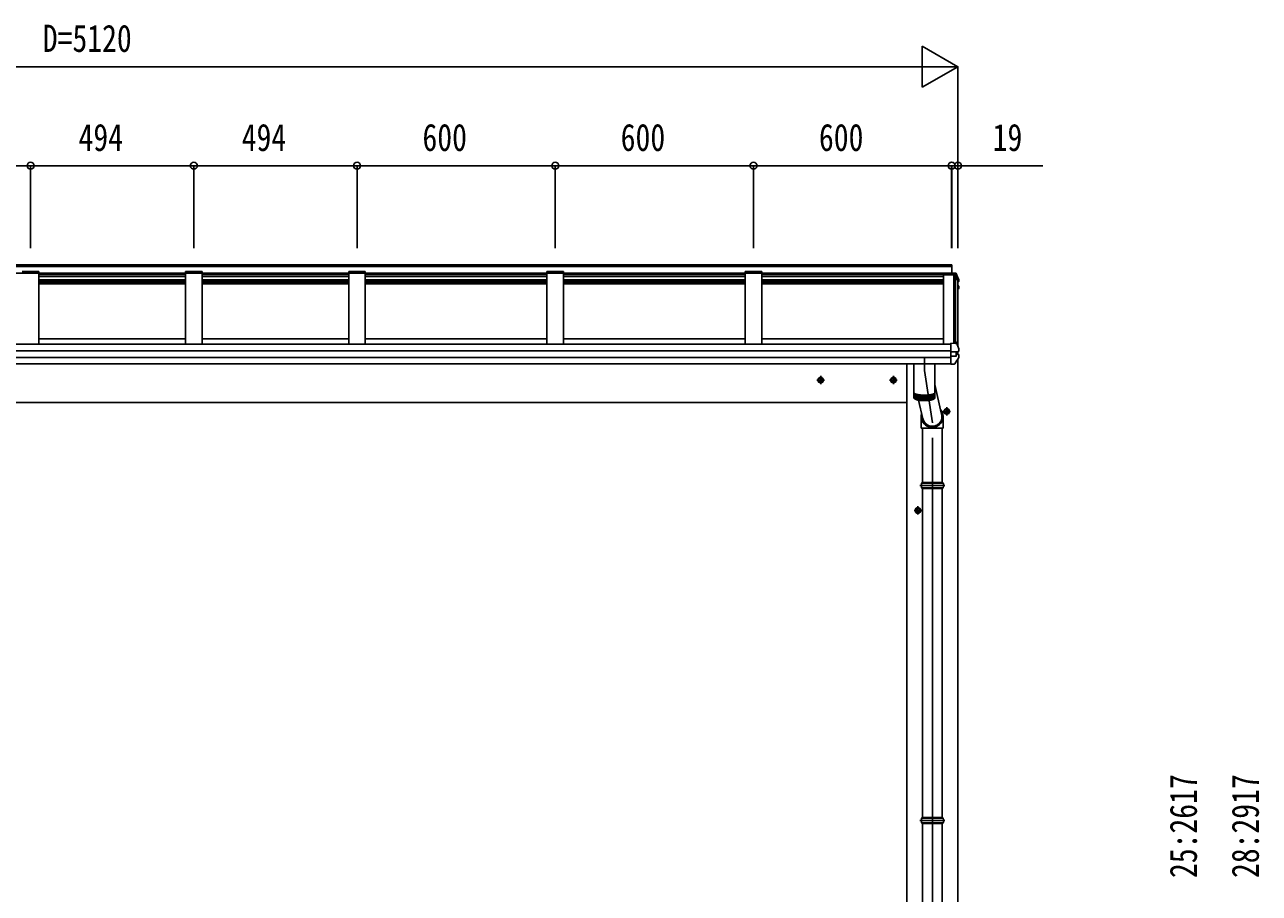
# Model space of a CAD drawing. Units: millimetres, scale not verified. Extents: x -10512 to 10512, y -7425 to 7425.
# Drawn here: x -6420 to -2683, y -2499 to 131 of the extents above; entities that cross this region are included whole.
import ezdxf
from ezdxf.enums import TextEntityAlignment as Align

# ---------------------------------------------------------------- set-up
doc = ezdxf.new("R2010")
doc.units = ezdxf.units.MM
doc.header["$LTSCALE"] = 40
for name, color, linetype in [('0-4_YKK_12', 2, 'Continuous'), ('0-5_YKK_13', 4, 'Continuous'), ('0-6_YKK_A1', 4, 'Continuous'), ('0-7_YKK_D', 6, 'Continuous')]:
    doc.layers.add(name, color=color, linetype=linetype)
doc.styles.add('ＭＳ ゴシック', font='')
doc.styles.get('ＭＳ ゴシック').set_extended_font_data('MS Gothic')

msp = doc.modelspace()

# ---------------------------------------------------------------- linework, layer by layer
at = {"layer": '0-4_YKK_12'}
for p, q in [((-3696.45, -878.22), (-3696.45, -916.36)), ((-3696.45, -916.36), (-3672.45, -1074.72)), ((-3672.45, -1120.17), (-3672.45, -3297.4))]:
    msp.add_line(p, q, dxfattribs=at)
at = {"layer": '0-5_YKK_13'}
for p, q in [((-3613.95, -620.18), (-3602.79, -620.79)), ((-3613.95, -622.88), (-3613.95, -626.1)), ((-3613.95, -622.88), (-3613.95, -622.88)), ((-3613.95, -625.12), (-3603.12, -625.72)), ((-3603.12, -626.1), (-3613.95, -626.1)), ((-3603.12, -625.72), (-3602.75, -623.25)), ((-3603.12, -625.72), (-3603.12, -626.15)), ((-3602.97, -625.94), (-3602.75, -624.45)), ((-3601.77, -626), (-3602.97, -625.94)), ((-3594.95, -645.74), (-3594.38, -645.63)), ((-3594.95, -646.09), (-3594.38, -645.98)), ((-3593.53, -647.34), (-3594.95, -647.61)), ((-3594.95, -659.4), (-3593.81, -659.54)), ((-3594.95, -663.41), (-3593.13, -663.77)), ((-3594.1, -665.1), (-3594.95, -664.94)), ((-3592.48, -642.05), (-3592.48, -646.06)), ((-3592.12, -660.66), (-3592.11, -660.72)), ((-3592.07, -660.99), (-3592.07, -665.04)), ((-3616.95, -833.94), (-3616.95, -833.62)), ((-3616.95, -834.62), (-3616.95, -833.94)), ((-3616.95, -856.83), (-3616.95, -834.62)), ((-3616.95, -858.09), (-3616.95, -856.83)), ((-3616.95, -858.93), (-3616.95, -858.09)), ((-3616.95, -858.93), (-3602.16, -859.03)), ((-3616.95, -872.79), (-3616.95, -858.93)), ((-3600.5, -858.93), (-3594.12, -858.14)), ((-3599.95, -858.87), (-3599.95, -872.66)), ((-3593.25, -858), (-3593.18, -857.99)), ((-3593.25, -858), (-3593.25, -858)), ((-3592.38, -857.01), (-3592.38, -850.5)), ((-3728.45, -895.64), (-3728.45, -982.41)), ((-3664.45, -982.41), (-3664.45, -895.64)), ((-3616.95, -872.79), (-3602.16, -872.58)), ((-3616.95, -874.7), (-3616.95, -872.79)), ((-3616.95, -876.22), (-3616.95, -874.7)), ((-3616.95, -896.69), (-3616.95, -876.22)), ((-3616.95, -897.09), (-3605.36, -896.47)), ((-3616.95, -897.09), (-3616.95, -896.69)), ((-3604.57, -896), (-3604.58, -896.02)), ((-3599.95, -866.65), (-3592.72, -868.05)), ((-3591.91, -875.56), (-3591.91, -869.03)), ((-4010.44, -957.31), (-4010.44, -932.3)), ((-3790.44, -957.31), (-3790.44, -932.3)), ((-3998.94, -944.8), (-4021.94, -944.8)), ((-3778.94, -944.8), (-3801.94, -944.8)), ((-3664.45, -958.64), (-3645.49, -1044.5)), ((-3728.45, -983.37), (-3728.45, -998.83)), ((-3727.86, -1000.38), (-3727.86, -984.92)), ((-3726.63, -986.11), (-3726.63, -1001.57)), ((-3724.82, -1002.65), (-3724.82, -987.2)), ((-3722.45, -988.2), (-3722.45, -1003.65)), ((-3719.58, -1004.55), (-3719.58, -989.09)), ((-3716.27, -1005.33), (-3716.27, -989.87)), ((-3713.86, -1005.77), (-3701.46, -1061.92)), ((-3712.56, -990.52), (-3712.56, -1005.98)), ((-3708.55, -991.04), (-3708.55, -1006.49)), ((-3704.31, -991.4), (-3704.31, -1006.85)), ((-3699.91, -991.6), (-3699.91, -1007.06)), ((-3695.45, -991.65), (-3695.45, -1007.1)), ((-3691.01, -991.53), (-3691.01, -1006.98)), ((-3686.68, -991.25), (-3686.68, -1006.71)), ((-3682.54, -990.83), (-3682.54, -1006.28)), ((-3678.67, -990.25), (-3678.67, -1005.71)), ((-3675.15, -989.55), (-3675.15, -1005)), ((-3672.05, -988.73), (-3672.05, -1004.18)), ((-3669.43, -987.8), (-3669.43, -1003.26)), ((-3667.33, -986.8), (-3667.33, -1002.26)), ((-3665.8, -985.75), (-3665.8, -1001.21)), ((-3664.45, -998.83), (-3664.45, -983.37)), ((-3617.44, -1039.8), (-3640.44, -1039.8)), ((-3628.94, -1052.31), (-3628.94, -1027.3)), ((-3705.84, -1058.57), (-3705.84, -1090.16)), ((-3639.84, -1058.99), (-3639.84, -1090.16)), ((-3639.84, -1090.16), (-3705.84, -1090.16)), ((-3702.45, -1090.16), (-3702.45, -1255.2)), ((-3642.45, -1090.16), (-3642.45, -1255.2)), ((-3710.45, -1264.2), (-3634.45, -1264.2)), ((-3705.05, -1257.2), (-3639.85, -1257.2)), ((-3704.45, -1255.2), (-3640.45, -1255.2)), ((-3704.45, -1255.2), (-3704.45, -1257.2)), ((-3640.45, -1255.2), (-3640.45, -1257.2)), ((-3705.05, -1271.2), (-3639.85, -1271.2)), ((-3704.45, -1271.2), (-3704.45, -1273.2)), ((-3704.45, -1273.2), (-3640.45, -1273.2)), ((-3702.45, -1273.2), (-3702.45, -2270.22)), ((-3642.45, -1273.2), (-3642.45, -2270.22)), ((-3640.45, -1271.2), (-3640.45, -1273.2)), ((-3704.44, -1339.8), (-3727.44, -1339.8)), ((-3715.94, -1352.31), (-3715.94, -1327.3)), ((-3710.45, -2279.22), (-3634.45, -2279.22)), ((-3705.05, -2272.22), (-3639.85, -2272.22)), ((-3704.45, -2270.22), (-3640.45, -2270.22)), ((-3704.45, -2270.22), (-3704.45, -2272.22)), ((-3640.45, -2270.22), (-3640.45, -2272.22)), ((-3705.05, -2286.22), (-3639.85, -2286.22)), ((-3704.45, -2286.22), (-3704.45, -2288.22)), ((-3704.45, -2288.22), (-3640.45, -2288.22)), ((-3702.45, -2288.22), (-3702.45, -3286.87)), ((-3642.45, -2288.22), (-3642.45, -3286.87)), ((-3640.45, -2286.22), (-3640.45, -2288.22))]:
    msp.add_line(p, q, dxfattribs=at)
for points in [[(-3613.95, -622.62), (-3602.75, -623.25), (-3602.75, -624.45), (-3601.63, -624.51)], [(-3603.05, -626.15), (-3602.97, -625.59), (-3602.97, -625.94)], [(-3600.14, -622), (-3595.9, -632.61), (-3592.55, -641.55), (-3592.49, -641.83), (-3592.48, -641.89)], [(-3600.14, -625.57), (-3599.15, -628.06), (-3598.16, -630.55), (-3597.2, -633.06), (-3596.24, -635.56), (-3595.3, -638.07), (-3594.37, -640.59), (-3593.45, -643.11), (-3592.55, -645.63)], [(-3592.25, -665.68), (-3593.71, -668.22), (-3594.95, -670.35)], [(-3592.48, -641.89), (-3592.48, -641.99), (-3592.48, -642.05)], [(-3592.11, -660.67), (-3592.08, -660.85), (-3592.08, -660.99)], [(-3616.95, -833.62), (-3602.95, -834.3), (-3602.95, -828.65), (-3601.19, -828.74)], [(-3600.5, -858.93), (-3600.75, -858.96), (-3600.9, -858.97)], [(-3600.31, -829.36), (-3599.28, -831.95), (-3598.26, -834.53), (-3597.25, -837.12), (-3596.26, -839.72), (-3595.28, -842.33), (-3594.32, -844.94), (-3593.37, -847.55), (-3592.43, -850.17)], [(-3595.73, -858.23), (-3594.49, -858.18), (-3593.25, -858)], [(-3592.43, -850.17), (-3592.39, -850.38), (-3592.38, -850.5)], [(-4010.44, -952.31), (-4016.94, -948.56), (-4016.94, -941.05), (-4010.44, -937.3)], [(-4010.44, -952.31), (-4003.94, -948.56), (-4003.94, -941.05), (-4010.44, -937.3)], [(-3790.44, -952.31), (-3796.94, -948.56), (-3796.94, -941.05), (-3790.44, -937.3)], [(-3790.44, -952.31), (-3783.94, -948.56), (-3783.94, -941.05), (-3790.44, -937.3)], [(-3728.45, -982.41), (-3728.45, -982.55), (-3728.34, -983.11), (-3728.08, -983.66), (-3727.68, -984.21), (-3727.14, -984.75), (-3726.46, -985.28), (-3725.64, -985.8), (-3724.69, -986.3), (-3723.61, -986.79), (-3722.4, -987.25), (-3721.08, -987.69), (-3719.64, -988.11), (-3718.1, -988.5), (-3716.46, -988.87), (-3714.73, -989.2), (-3712.92, -989.51), (-3711.03, -989.78), (-3709.07, -990.02), (-3707.06, -990.22), (-3704.99, -990.39), (-3702.89, -990.52), (-3700.76, -990.61), (-3698.61, -990.67), (-3696.45, -990.69)], [(-3728.4, -982.89), (-3728.41, -982.95), (-3728.45, -983.51), (-3728.34, -984.07), (-3728.08, -984.63), (-3727.68, -985.18), (-3727.14, -985.72), (-3726.46, -986.25), (-3725.64, -986.77), (-3724.69, -987.27), (-3723.61, -987.75), (-3722.4, -988.22), (-3721.08, -988.66), (-3719.64, -989.08), (-3718.1, -989.47), (-3716.46, -989.84), (-3714.73, -990.17), (-3712.92, -990.47), (-3711.03, -990.75), (-3709.07, -990.98), (-3707.06, -991.19), (-3704.99, -991.35), (-3702.89, -991.49), (-3700.76, -991.58), (-3698.61, -991.64), (-3696.45, -991.65)], [(-3728.45, -998.83), (-3728.45, -998.97), (-3728.34, -999.53), (-3728.08, -1000.08), (-3727.68, -1000.63), (-3727.14, -1001.17), (-3726.46, -1001.7), (-3725.64, -1002.22), (-3724.69, -1002.72), (-3723.61, -1003.21), (-3722.4, -1003.67), (-3721.08, -1004.12), (-3719.64, -1004.53), (-3718.1, -1004.93), (-3716.46, -1005.29), (-3714.73, -1005.62), (-3712.92, -1005.93), (-3711.03, -1006.2), (-3709.07, -1006.44), (-3707.06, -1006.64), (-3704.99, -1006.81), (-3702.89, -1006.94), (-3700.76, -1007.03), (-3698.61, -1007.09), (-3696.45, -1007.11)], [(-3726.75, -985.07), (-3726.3, -985.54), (-3725.66, -986.06), (-3724.88, -986.57), (-3723.97, -987.06), (-3722.94, -987.54), (-3721.78, -988), (-3720.5, -988.44), (-3719.11, -988.85), (-3717.61, -989.24), (-3716.01, -989.6), (-3714.33, -989.93), (-3712.56, -990.23), (-3710.71, -990.5), (-3708.8, -990.73), (-3706.83, -990.93), (-3704.81, -991.1), (-3702.76, -991.23), (-3700.67, -991.32), (-3698.57, -991.38), (-3696.45, -991.4)], [(-3696.45, -990.69), (-3694.29, -990.67), (-3692.14, -990.61), (-3690.01, -990.52), (-3687.91, -990.39), (-3685.84, -990.22), (-3683.83, -990.02), (-3681.87, -989.78), (-3679.98, -989.51), (-3678.17, -989.2), (-3676.44, -988.87), (-3674.8, -988.5), (-3673.26, -988.11), (-3671.82, -987.69), (-3670.5, -987.25), (-3669.29, -986.79), (-3668.21, -986.3), (-3667.26, -985.8), (-3666.44, -985.28), (-3665.76, -984.75), (-3665.22, -984.21), (-3664.82, -983.66), (-3664.56, -983.11), (-3664.45, -982.55), (-3664.45, -982.41)], [(-3696.45, -991.65), (-3694.29, -991.64), (-3692.14, -991.58), (-3690.01, -991.49), (-3687.91, -991.35), (-3685.84, -991.19), (-3683.83, -990.98), (-3681.87, -990.75), (-3679.98, -990.47), (-3678.17, -990.17), (-3676.44, -989.84), (-3674.8, -989.47), (-3673.26, -989.08), (-3671.82, -988.66), (-3670.5, -988.22), (-3669.29, -987.75), (-3668.21, -987.27), (-3667.26, -986.77), (-3666.44, -986.25), (-3665.76, -985.72), (-3665.22, -985.18), (-3664.82, -984.63), (-3664.56, -984.07), (-3664.45, -983.51), (-3664.49, -982.95), (-3664.5, -982.89)], [(-3696.45, -991.4), (-3694.33, -991.38), (-3692.23, -991.32), (-3690.14, -991.23), (-3688.09, -991.1), (-3686.07, -990.93), (-3684.1, -990.73), (-3682.19, -990.5), (-3680.34, -990.23), (-3678.57, -989.93), (-3676.89, -989.6), (-3675.29, -989.24), (-3673.79, -988.85), (-3672.4, -988.44), (-3671.12, -988), (-3669.96, -987.54), (-3668.93, -987.06), (-3668.02, -986.57), (-3667.24, -986.06), (-3666.6, -985.54), (-3666.16, -985.07)], [(-3696.45, -1007.11), (-3694.29, -1007.09), (-3692.14, -1007.03), (-3690.01, -1006.94), (-3687.91, -1006.81), (-3685.84, -1006.64), (-3683.83, -1006.44), (-3681.87, -1006.2), (-3679.98, -1005.93), (-3678.17, -1005.62), (-3676.44, -1005.29), (-3674.8, -1004.93), (-3673.26, -1004.53), (-3671.82, -1004.12), (-3670.5, -1003.67), (-3669.29, -1003.21), (-3668.21, -1002.72), (-3667.26, -1002.22), (-3666.44, -1001.7), (-3665.76, -1001.17), (-3665.22, -1000.63), (-3664.82, -1000.08), (-3664.56, -999.53), (-3664.45, -998.97), (-3664.45, -998.83)], [(-3628.94, -1047.31), (-3635.44, -1043.56), (-3635.44, -1036.05), (-3628.94, -1032.3)], [(-3628.94, -1047.31), (-3622.44, -1043.56), (-3622.44, -1036.05), (-3628.94, -1032.3)], [(-3715.94, -1347.31), (-3722.44, -1343.56), (-3722.44, -1336.05), (-3715.94, -1332.3)], [(-3715.94, -1347.31), (-3709.44, -1343.56), (-3709.44, -1336.05), (-3715.94, -1332.3)]]:
    msp.add_lwpolyline(points, dxfattribs=at)
for centre, radius in [((-4010.44, -944.8), 8.5), ((-4010.44, -944.8), 7.7), ((-4010.44, -944.8), 6.5), ((-3790.44, -944.8), 8.5), ((-3790.44, -944.8), 7.7), ((-3790.44, -944.8), 6.5), ((-3628.94, -1039.8), 8.5), ((-3628.94, -1039.8), 7.7), ((-3628.94, -1039.8), 6.5), ((-3715.94, -1339.8), 8.5), ((-3715.94, -1339.8), 7.7), ((-3715.94, -1339.8), 6.5)]:
    msp.add_circle(centre, radius, dxfattribs=at)
for centre, radius, start, end in [((-3602.37, -623.37), 2.62, 31.83445, 99.24), ((-3601.79, -626.3), 0.3, 21.99494, 87.04231), ((-3601.72, -626.21), 1.7, 22.00225, 87.0423), ((-4063.88, -812.56), 498.52, 19.56907, 21.95354), ((-4026.71, -416.78), 499.04, 329.90411, 330.14673), ((-4026.71, -417.13), 499.04, 329.90411, 330.14673), ((-3594.44, -645.34), 0.3, 280.95393, 327.06409), ((-3594.44, -645.69), 0.299, 280.88931, 19.51522), ((-3594.15, -665.4), 0.299, 330.19129, 79.12168), ((-3593.83, -661.87), 2.32, 60.30373, 87.34859), ((-3593.77, -646.06), 1.3, 280.88938, 19.44863), ((-3593.38, -660.95), 1.3, 10.02543, 80.23195), ((-3593.37, -665.04), 1.3, 330.27138, 79.1216), ((-3601.24, -829.74), 1, 22.05378, 87.04045), ((-3593.38, -857.01), 1, 281.45361, 0), ((-3605.42, -895.47), 1, 273.10735, 326.38063), ((-3986.85, -641.86), 459.05, 326.38357, 329.32444), ((-3599.61, -856.31), 16.37, 265.48312, 268.58725), ((-3592.9, -869.03), 0.998, 0.05121, 79.086), ((-3592.91, -875.56), 1, 329.32149, 0), ((-3678.2, -1264.2), 27.75, 165.38919, 194.61079), ((-3666.7, -1264.2), 27.75, 0, 14.61083), ((-3666.7, -1264.2), 27.75, 345.38917, 0), ((-3678.2, -2279.22), 27.75, 165.38919, 194.61079), ((-3666.7, -2279.22), 27.75, 0, 14.61083), ((-3666.7, -2279.22), 27.75, 345.38917, 0)]:
    msp.add_arc(centre, radius, start, end, dxfattribs=at)
for centre, major_axis, ratio, start_param, end_param in [((-3600.8, -851.41), (9.96, 2.12), 0.734427, 4.4222801, 4.5475838), ((-3600.8, -880.19), (-9.97, 1.96), 0.736539, 4.8664216, 4.9917253), ((-3600.95, -872.47), (-1, 0.195), 0.067217, 2.8005545, 3.1546872), ((-3672.84, -1055.48), (-33, -3.09), 0.972144, 5.9206673, 10.0450759), ((-3672.77, -1055.47), (-2.75, 29.4), 0.995638, 1.6925581, 5.0001766)]:
    msp.add_ellipse(centre, major_axis=major_axis, ratio=ratio, start_param=start_param, end_param=end_param, dxfattribs=at)
at = {"layer": '0-6_YKK_A1'}
for p, q in [((-3613.95, -595.78), (-8695.95, -595.78)), ((-3613.95, -625.68), (-3613.95, -595.78)), ((-3613.95, -601.07), (-8695.95, -601.07)), ((-8670.95, -621.62), (-3613.95, -621.62)), ((-8670.95, -621.62), (-3613.95, -621.62)), ((-6376.95, -616.43), (-6426.95, -616.43)), ((-6376.95, -616.43), (-6376.95, -836.65)), ((-5932.95, -624.54), (-6376.95, -624.54)), ((-5932.95, -630.61), (-6376.95, -630.61)), ((-5932.95, -631.59), (-6376.95, -631.59)), ((-5882.95, -616.43), (-5932.95, -616.43)), ((-5932.95, -616.43), (-5932.95, -836.65)), ((-5882.95, -616.43), (-5882.95, -836.65)), ((-5438.95, -624.54), (-5882.95, -624.54)), ((-5438.95, -630.61), (-5882.95, -630.61)), ((-5438.95, -631.59), (-5882.95, -631.59)), ((-5388.95, -616.43), (-5438.95, -616.43)), ((-5438.95, -616.43), (-5438.95, -836.65)), ((-5388.95, -616.43), (-5388.95, -836.65)), ((-5388.95, -624.54), (-4838.95, -624.54)), ((-5388.95, -630.61), (-4838.95, -630.61)), ((-5388.95, -631.59), (-4838.95, -631.59)), ((-4788.95, -616.43), (-4838.95, -616.43)), ((-4838.95, -616.43), (-4838.95, -836.65)), ((-4788.95, -616.43), (-4838.95, -616.43)), ((-4838.95, -616.43), (-4838.95, -836.65)), ((-4788.95, -616.43), (-4788.95, -836.65)), ((-4788.95, -616.43), (-4788.95, -836.65)), ((-4788.95, -624.54), (-4238.95, -624.54)), ((-4788.95, -630.61), (-4238.95, -630.61)), ((-4788.95, -631.59), (-4238.95, -631.59)), ((-4188.95, -616.43), (-4238.95, -616.43)), ((-4238.95, -616.43), (-4238.95, -836.65)), ((-4188.95, -616.43), (-4188.95, -836.65)), ((-4188.95, -624.54), (-3613.95, -624.54)), ((-4188.95, -630.61), (-3638.95, -630.61)), ((-4188.95, -631.59), (-3638.95, -631.59)), ((-3602.07, -626.15), (-3638.95, -626.15)), ((-3638.95, -626.15), (-3638.95, -836.65)), ((-3607.65, -834.07), (-3607.65, -626.15)), ((-3594.95, -644.71), (-3602.07, -626.15)), ((-3601.95, -626.47), (-3601.95, -828.7)), ((-6376.95, -641.62), (-5932.95, -641.62)), ((-6376.95, -646.48), (-5932.95, -646.48)), ((-6376.95, -648.01), (-5932.95, -648.01)), ((-6376.95, -649.98), (-5932.95, -649.98)), ((-6376.95, -653.75), (-5932.95, -653.75)), ((-5882.95, -641.62), (-5438.95, -641.62)), ((-5882.95, -646.48), (-5438.95, -646.48)), ((-5882.95, -648.01), (-5438.95, -648.01)), ((-5882.95, -649.98), (-5438.95, -649.98)), ((-5882.95, -653.75), (-5438.95, -653.75)), ((-5388.95, -641.62), (-4838.95, -641.62)), ((-5388.95, -646.48), (-4838.95, -646.48)), ((-5388.95, -648.01), (-4838.95, -648.01)), ((-5388.95, -649.98), (-4838.95, -649.98)), ((-5388.95, -653.75), (-4838.95, -653.75)), ((-4788.95, -641.62), (-4238.95, -641.62)), ((-4788.95, -646.48), (-4238.95, -646.48)), ((-4788.95, -648.01), (-4238.95, -648.01)), ((-4788.95, -649.98), (-4238.95, -649.98)), ((-4788.95, -653.75), (-4238.95, -653.75)), ((-4188.95, -641.62), (-3638.95, -641.62)), ((-4188.95, -646.48), (-3638.95, -646.48)), ((-4188.95, -648.01), (-3638.95, -648.01)), ((-4188.95, -649.98), (-3638.95, -649.98)), ((-4188.95, -653.75), (-3638.95, -653.75)), ((-3594.95, -644.71), (-3594.95, -843.22)), ((-6376.95, -819.55), (-5932.95, -819.55)), ((-5882.95, -819.55), (-5438.95, -819.55)), ((-5388.95, -819.55), (-4838.95, -819.55)), ((-4788.95, -819.55), (-4238.95, -819.55)), ((-4188.95, -819.55), (-3638.95, -819.55)), ((-8692.95, -836.65), (-3616.95, -836.65)), ((-8692.95, -856.17), (-3616.95, -856.17)), ((-3595.45, -858.31), (-3595.45, -867.52)), ((-3594.95, -842.27), (-3594.95, -843.22)), ((-8692.95, -876.28), (-3616.95, -876.28)), ((-8692.95, -895.64), (-3616.95, -895.64)), ((-3749.45, -895.64), (-3749.45, -3512.51)), ((-3595.45, -881.71), (-3595.45, -3512.51)), ((-8560.45, -1012.5), (-3749.45, -1012.5))]:
    msp.add_line(p, q, dxfattribs=at)
at = {"layer": '0-7_YKK_D'}
for p, q in [((-3594.95, 4.22), (-3703.2, 66.72)), ((-3703.2, 66.72), (-3703.2, -58.28)), ((-8589.95, 4.22), (-3719.95, 4.22)), ((-3594.95, 4.22), (-3811.46, 4.22)), ((-3594.95, 4.22), (-3703.2, -58.28)), ((-3594.95, -545.78), (-3594.95, 5.22)), ((-6895.7, -295.78), (-6401.7, -295.78)), ((-6401.7, -545.78), (-6401.7, -294.78)), ((-6401.7, -545.78), (-6401.7, -294.78)), ((-6401.7, -295.78), (-5907.7, -295.78)), ((-5907.7, -545.78), (-5907.7, -294.78)), ((-5907.7, -545.78), (-5907.7, -294.78)), ((-5907.7, -295.78), (-5413.7, -295.78)), ((-5413.7, -545.78), (-5413.7, -294.78)), ((-5413.7, -545.78), (-5413.7, -294.78)), ((-5413.7, -295.78), (-4813.7, -295.78)), ((-4813.7, -545.78), (-4813.7, -294.78)), ((-4813.7, -545.78), (-4813.7, -294.78)), ((-4813.7, -295.78), (-4213.7, -295.78)), ((-4213.7, -545.78), (-4213.7, -294.78)), ((-4213.7, -545.78), (-4213.7, -294.78)), ((-4213.7, -295.78), (-3613.7, -295.78)), ((-3614.2, -295.78), (-3656.7, -295.78)), ((-3614.2, -545.78), (-3614.2, -294.78)), ((-3614.2, -295.78), (-3594.95, -295.78)), ((-3613.7, -545.78), (-3613.7, -294.78)), ((-3594.95, -545.78), (-3594.95, -294.78)), ((-3594.95, -295.78), (-3337.95, -295.78))]:
    msp.add_line(p, q, dxfattribs=at)
for centre in [(-6401.7, -295.78), (-6401.7, -295.78), (-5907.7, -295.78), (-5907.7, -295.78), (-5413.7, -295.78), (-5413.7, -295.78), (-4813.7, -295.78), (-4813.7, -295.78), (-4213.7, -295.78), (-4213.7, -295.78), (-3614.2, -295.78), (-3613.7, -295.78), (-3594.95, -295.78)]:
    msp.add_circle(centre, 10.62, dxfattribs=at)

# ---------------------------------------------------------------- texts
at = {"layer": '0-7_YKK_D', "style": 'ＭＳ ゴシック', "width": 0.8}
for s, p in [('D=5120', (-6364.95, 24.22)), ('494', (-6256.7, -275.78)), ('494', (-5762.7, -275.78)), ('600', (-5215.7, -275.78)), ('600', (-4615.7, -275.78)), ('600', (-4015.7, -275.78)), ('19', (-3489.95, -275.78))]:
    msp.add_text(s, height=82.48, dxfattribs=at).set_placement(p, align=Align.BOTTOM_LEFT)
for s, p in [('25:2617', (-2846.92, -2453.07)), ('28:2917', (-2659.42, -2453.07))]:
    msp.add_text(s, height=82.48, rotation=90, dxfattribs=at).set_placement(p, align=Align.BOTTOM_LEFT)

doc.saveas('drawing.dxf')
